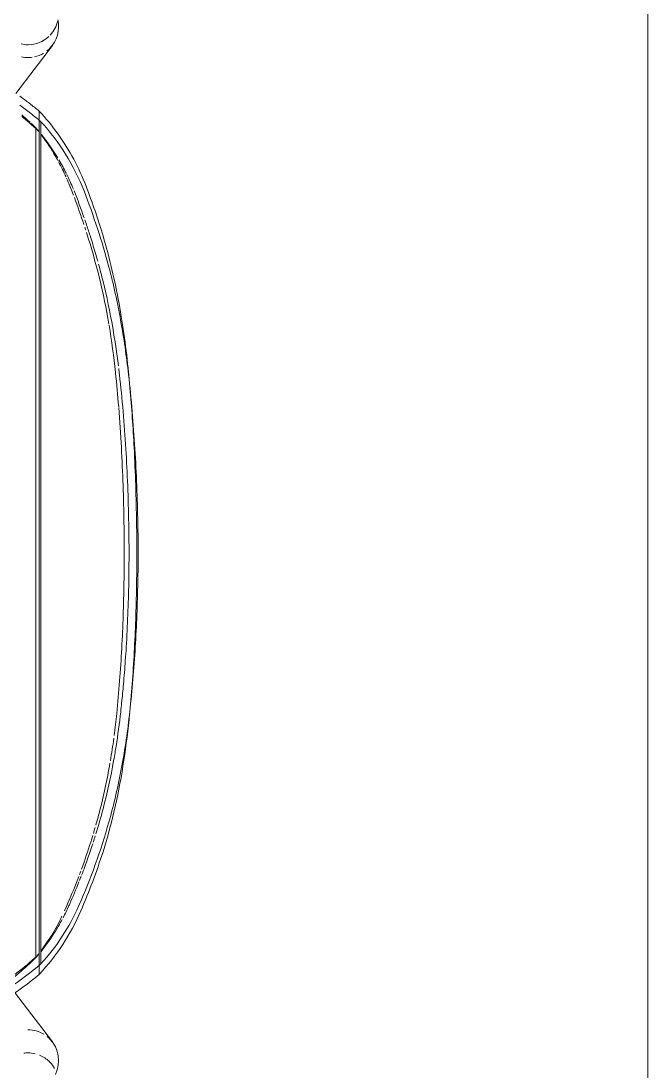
# Model space of a CAD drawing. Header units: millimetres. Extents: x 98018 to 155899, y -1987 to 21700.
# Drawn here: x 106965.5 to 107210, y 19486.3 to 19895.7 of the extents above; entities that cross this region are included whole.
import ezdxf

# ---------------------------------------------------------------- set-up
doc = ezdxf.new("R2010")
doc.units = ezdxf.units.MM
doc.layers.add('I-FURN-1', color=7, linetype='Continuous', lineweight=9, true_color=0xf0f0f0)
doc.layers.add('Оси', color=7, linetype='Continuous', lineweight=9)

# ---------------------------------------------------------------- blocks, each defined once
blk = doc.blocks.new('Chair_IconsOfDenmark_NamNam_WoodChair - 1_186-26336287-План разверток пом_ 2_49_ Этаж 2')
at = {"layer": 'I-FURN-1'}
for start, end in [(167.121, 180), (180.6138, 223.1749), (226.6003, 256.8127)]:
    blk.add_arc((11.8, -178.23), 12, start, end, dxfattribs=at)
blk = doc.blocks.new('Chair_IconsOfDenmark_NamNam_WoodChair - 1_186-V20-План разверток пом_ 2_49_ Этаж 2')
at = {"layer": 'I-FURN-1'}
for p, q in [((19.06, -187.78), (38.53, -172.98)), ((407.67, -187.78), (388.88, -173.5)), ((49.02, -182.64), (45.37, -182.64)), ((378.43, -182.64), (49.02, -182.64)), ((377.89, -183.3), (49.5, -183.3)), ((375.46, -181.38), (52, -181.38)), ((373.99, -182.64), (53.45, -182.64)), ((382.02, -182.64), (378.43, -182.64))]:
    blk.add_line(p, q, dxfattribs=at)
for centre, start, end in [((414.93, -178.23), 168.1903, 180), ((11.8, -178.23), 329.0818, 0), ((414.93, -178.23), 180, 187.9321), ((414.93, -178.23), 192.635, 210.5819), ((11.8, -178.23), 243.2804, 315), ((11.8, -178.23), 315, 321.5101), ((414.93, -178.23), 218.3184, 225), ((414.93, -178.23), 225, 283.1873)]:
    blk.add_arc(centre, 12, start, end, dxfattribs=at)
for points, knots in [([(9.43, -83.83), (9.88, -90.96), (11.51, -105.09), (15.72, -124.26), (20.42, -138.7), (24.46, -148.56), (27.85, -155.85), (31.61, -162.95), (37.18, -172.03), (41.93, -178.49), (45.37, -182.64)], [0, 0, 0, 0, 0.2, 0.4, 0.55, 0.625, 0.7, 0.775, 0.85, 1, 1, 1, 1]), ([(14.43, -88.75), (14.88, -95.59), (16.48, -109.14), (20.59, -127.52), (25.18, -141.35), (29.13, -150.8), (32.43, -157.77), (36.1, -164.55), (41.52, -173.21), (46.16, -179.36), (49.5, -183.3)], [0, 0, 0, 0, 0.2, 0.4, 0.55, 0.625, 0.7, 0.775, 0.85, 1, 1, 1, 1]), ([(379.97, -175.81), (379.77, -176.06), (377.86, -178.4), (375.86, -180.67), (373.99, -182.64)], [0.4417925, 0.4417925, 0.4417925, 0.4417925, 0.5, 1, 1, 1, 1]), ([(66.88, -191.62), (65.38, -190.81), (61.04, -188.32), (56.94, -185.43), (54.34, -183.36)], [0.2689381, 0.2689381, 0.2689381, 0.2689381, 0.5, 0.9485536, 0.9485536, 0.9485536, 0.9485536]), ([(68.1, -191.53), (65.59, -190.31), (60.99, -187.8), (56.64, -184.88), (54.66, -183.42)], [0.1097724, 0.1097724, 0.1097724, 0.1097724, 0.5, 0.8440882, 0.8440882, 0.8440882, 0.8440882]), ([(372.57, -183.61), (370, -185.52), (366.78, -187.64), (363.42, -189.54), (362.82, -189.87)], [0.1375209, 0.1375209, 0.1375209, 0.1375209, 0.5, 0.5776444, 0.5776444, 0.5776444, 0.5776444]), ([(96.33, -203.51), (94.49, -202.91), (90.38, -201.52), (86.32, -200.03), (84.09, -199.17)], [0.3547182, 0.3547182, 0.3547182, 0.3547182, 0.5, 0.6793937, 0.6793937, 0.6793937, 0.6793937]), ([(99.54, -203.52), (96.07, -202.46), (91.67, -201.02), (87.32, -199.45), (86.38, -199.11)], [0.2338208, 0.2338208, 0.2338208, 0.2338208, 0.5, 0.5734893, 0.5734893, 0.5734893, 0.5734893]), ([(131.96, -212.22), (130.9, -212.04), (123.51, -210.76), (116.2, -209.17), (109.98, -207.53)], [0.4157076, 0.4157076, 0.4157076, 0.4157076, 0.5, 1, 1, 1, 1]), ([(315.64, -207.53), (309.67, -209), (298.76, -211.27), (287.72, -212.9), (282.74, -213.51)], [0, 0, 0, 0, 0.5, 0.9077977, 0.9077977, 0.9077977, 0.9077977]), ([(266.41, -213.65), (261.23, -214.06), (246.27, -215.05), (231.25, -215.54), (221.42, -215.69)], [0.2340738, 0.2340738, 0.2340738, 0.2340738, 0.5, 1, 1, 1, 1]), ([(147.84, -217.97), (156.06, -218.76), (172.8, -219.95), (189.64, -220.48), (198.2, -220.61)], [0.0144057, 0.0144057, 0.0144057, 0.0144057, 0.5, 1, 1, 1, 1]), ([(221.42, -220.61), (231.25, -220.46), (248.85, -219.9), (266.37, -218.71), (274.12, -218.03)], [0, 0, 0, 0, 0.5, 0.8977725, 0.8977725, 0.8977725, 0.8977725])]:
    blk.add_open_spline(points, degree=3, knots=knots, dxfattribs=at)
for points in [[(52, -181.38), (47.79, -177.06), (43.91, -172.53), (40.37, -167.75)], [(53.45, -182.64), (48.78, -177.67), (44.55, -172.43), (40.78, -166.85)], [(380.58, -175.83), (379.63, -176.93), (378.66, -178.01), (377.67, -179.07)], [(377.89, -183.3), (379.02, -181.98), (381.22, -179.29), (383.3, -176.51), (384.31, -175.1)], [(382.02, -182.64), (383.03, -181.42), (385.02, -178.96), (386.91, -176.42), (387.83, -175.13)], [(377.39, -179.37), (376.76, -180.04), (376.11, -180.72), (375.46, -181.38)], [(45.37, -182.64), (49.04, -186.07), (56.86, -192.19), (65.63, -196.88), (70.24, -198.89)], [(49.5, -183.3), (52.89, -186.4), (60.06, -191.95), (68.04, -196.26), (72.24, -198.12)], [(53.48, -182.54), (52.98, -182.16), (52.49, -181.77), (52, -181.38)], [(350.92, -200.11), (355.95, -198.13), (365.48, -193.38), (373.93, -186.95), (377.89, -183.3)], [(352.74, -200.92), (356.38, -199.52), (363.4, -196.32), (373.25, -190.2), (379.19, -185.3), (382.02, -182.64)], [(372.91, -183.52), (370.02, -185.84), (367, -187.95), (363.86, -189.85)], [(375.46, -181.38), (374.88, -181.85), (374.3, -182.31), (373.71, -182.76)], [(72.24, -194.25), (70.62, -193.52), (69.03, -192.75), (67.47, -191.93)], [(362.23, -190.2), (360.32, -191.23), (358.36, -192.2), (356.37, -193.1)], [(363, -190.36), (361.33, -191.35), (359.62, -192.28), (357.88, -193.15)], [(83.63, -198.08), (79.12, -196.37), (74.65, -194.52), (70.24, -192.53)], [(72.96, -194.57), (72.72, -194.46), (72.48, -194.35), (72.24, -194.25)], [(81.48, -198.15), (78.62, -197.01), (75.78, -195.82), (72.96, -194.57)], [(348.31, -196.36), (344.82, -197.68), (341.31, -198.92), (337.77, -200.09)], [(350.92, -196.26), (347.44, -197.64), (343.93, -198.95), (340.4, -200.17)], [(352.74, -194.64), (351.58, -195.1), (350.42, -195.55), (349.25, -196)], [(357.53, -193.32), (355.61, -194.28), (353.64, -195.16), (351.63, -195.98)], [(355.94, -193.29), (354.89, -193.76), (353.82, -194.21), (352.74, -194.64)], [(70.24, -198.89), (74, -200.52), (81.6, -203.59), (89.34, -206.28), (93.26, -207.53)], [(72.24, -198.12), (77.51, -200.44), (88.19, -204.71), (99.17, -208.22), (104.73, -209.8)], [(83.52, -198.95), (83.03, -198.76), (82.55, -198.57), (82.07, -198.38)], [(85.71, -198.86), (85.26, -198.7), (84.81, -198.53), (84.36, -198.36)], [(321.24, -209.8), (326.29, -208.46), (336.28, -205.51), (346.07, -202), (350.92, -200.11)], [(336.84, -200.4), (336.42, -200.54), (336, -200.68), (335.58, -200.81)], [(339.66, -200.43), (339.17, -200.6), (338.69, -200.76), (338.21, -200.93)], [(99.49, -204.51), (98.64, -204.25), (97.8, -203.98), (96.96, -203.71)], [(102.65, -204.44), (101.87, -204.21), (101.09, -203.98), (100.31, -203.75)], [(334.68, -201.1), (328.81, -202.97), (322.86, -204.65), (316.85, -206.14)], [(326.94, -204.48), (325.79, -204.81), (324.64, -205.14), (323.49, -205.46)], [(333.48, -202.48), (331.31, -203.17), (329.13, -203.84), (326.94, -204.48)], [(333.38, -207.53), (336.65, -206.55), (343.15, -204.46), (349.56, -202.14), (352.74, -200.92)], [(338.21, -200.93), (336.64, -201.46), (335.06, -201.98), (333.48, -202.48)], [(93.26, -207.53), (99.08, -209.38), (110.84, -212.53), (128.85, -215.83), (140.99, -217.31), (147.1, -217.9)], [(109.98, -207.53), (106.71, -206.66), (103.46, -205.74), (100.24, -204.74)], [(108.76, -206.14), (107.04, -205.68), (105.32, -205.21), (103.62, -204.72)], [(127.79, -210.24), (121.4, -209.13), (115.06, -207.78), (108.76, -206.14)], [(280.09, -217.47), (289.16, -216.59), (307.11, -214.19), (324.68, -210.1), (333.38, -207.53)], [(316.85, -206.14), (310.94, -207.59), (304.99, -208.8), (299.01, -209.82)], [(322.39, -205.77), (320.15, -206.38), (317.9, -206.97), (315.64, -207.53)], [(104.73, -209.8), (111.79, -211.79), (126.03, -215.06), (140.52, -217.16), (147.84, -217.96)], [(137.51, -211.72), (134.57, -211.33), (131.65, -210.89), (128.74, -210.4)], [(134.3, -212.6), (133.52, -212.48), (132.74, -212.35), (131.96, -212.22)], [(147.84, -214.42), (143.3, -213.91), (138.79, -213.31), (134.3, -212.6)], [(147.1, -212.85), (144.25, -212.56), (141.41, -212.23), (138.57, -211.86)], [(198.2, -215.69), (189.64, -215.56), (172.56, -215), (155.57, -213.73), (147.1, -212.85)], [(280.09, -212.38), (275.64, -212.86), (271.18, -213.27), (266.71, -213.63)], [(279.36, -217.46), (286.45, -216.67), (300.51, -214.65), (314.37, -211.62), (321.24, -209.8)], [(298.59, -209.89), (292.46, -210.92), (286.3, -211.74), (280.09, -212.38)], [(151.3, -214.79), (150.14, -214.67), (148.99, -214.55), (147.84, -214.42)], [(158.59, -215.5), (156.16, -215.28), (153.73, -215.04), (151.3, -214.79)], [(167.73, -216.22), (164.68, -216.01), (161.64, -215.77), (158.6, -215.5)], [(173.03, -216.57), (171.26, -216.46), (169.49, -216.35), (167.73, -216.22)], [(198.34, -217.56), (189.88, -217.4), (181.44, -217.08), (173.03, -216.57)], [(221.42, -215.69), (217.55, -215.75), (209.81, -215.81), (202.07, -215.75), (198.2, -215.69)], [(279.36, -213.91), (269.73, -215.01), (250.43, -216.64), (231.02, -217.38), (221.29, -217.56)], [(281.71, -213.64), (280.93, -213.73), (280.14, -213.82), (279.36, -213.91)], [(147.84, -217.96), (156.21, -218.89), (173, -220.3), (189.88, -220.94), (198.34, -221.1)], [(198.2, -220.61), (202.07, -220.67), (209.81, -220.73), (217.55, -220.67), (221.42, -220.61)], [(221.29, -217.56), (217.46, -217.63), (209.81, -217.69), (202.16, -217.63), (198.34, -217.56)], [(221.29, -221.1), (231.02, -220.92), (250.43, -220.18), (269.73, -218.55), (279.36, -217.46)], [(274.12, -218.03), (276.11, -217.85), (278.1, -217.66), (280.09, -217.47)], [(198.34, -221.1), (202.16, -221.17), (209.81, -221.24), (217.46, -221.17), (221.29, -221.1)]]:
    blk.add_open_spline(points, degree=3, dxfattribs=at)
blk = doc.blocks.new('Chair_IconsOfDenmark_NamNam_WoodChair - 1_186-V21-План разверток пом_ 2_49_ Этаж 2')
at = {"layer": 'I-FURN-1'}
for start, end in [(346.0094, 0), (0, 7.3374), (315.7369, 337.8899), (299.6645, 315)]:
    blk.add_arc((414.93, -178.23), 12, start, end, dxfattribs=at)
blk = doc.blocks.new('Баффл акустический подвесной - 1180мм-V41-План разверток пом_ 2_49_ Этаж 2')
at = {"layer": 'I-FURN-1'}
for start in [360, 0]:
    blk.add_arc((0, 0), 590, start, 180, dxfattribs=at)

msp = doc.modelspace()

# ---------------------------------------------------------------- linework, layer by layer
at = {"layer": 'Оси'}
msp.add_line((107210, 19050), (107210, 21550), dxfattribs=at)

# ---------------------------------------------------------------- block references
at = {"layer": 'I-FURN-1', "rotation": 90.00000000000017}
for name, p in [('Chair_IconsOfDenmark_NamNam_WoodChair - 1_186-26336287-План разверток пом_ 2_49_ Этаж 2', (106790, 19886.63)), ('Chair_IconsOfDenmark_NamNam_WoodChair - 1_186-V20-План разверток пом_ 2_49_ Этаж 2', (106790, 19478.52)), ('Chair_IconsOfDenmark_NamNam_WoodChair - 1_186-V21-План разверток пом_ 2_49_ Этаж 2', (106790, 19066.39))]:
    msp.add_blockref(name, p, dxfattribs=at)
at = {"layer": 'I-FURN-1'}
msp.add_blockref('Баффл акустический подвесной - 1180мм-V41-План разверток пом_ 2_49_ Этаж 2', (106529, 18948), dxfattribs=at)

doc.saveas('drawing.dxf')
